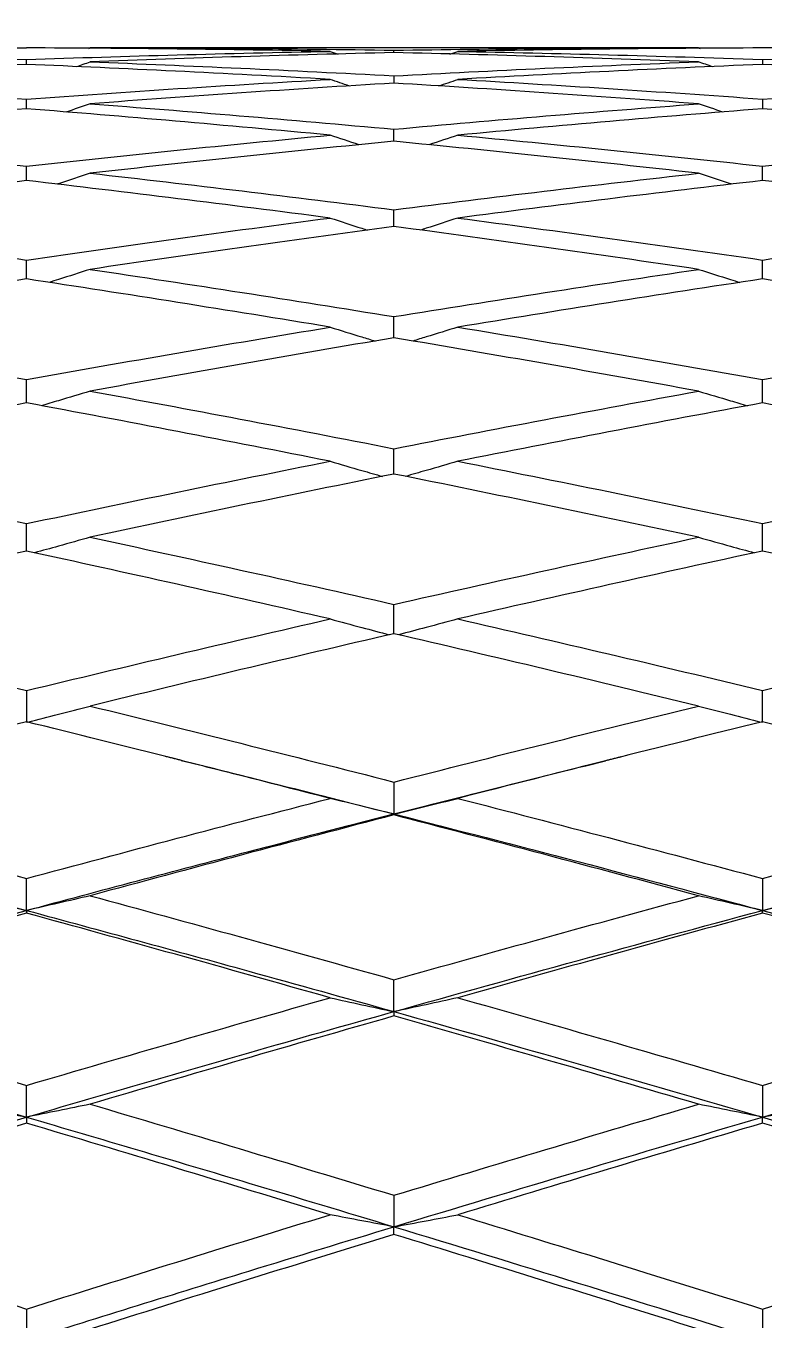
# Model space of a CAD drawing. Extents: x 6453 to 7582, y 0 to 827.
# Drawn here: x 6631.2 to 6636.24, y 671.11 to 679.95 of the extents above; entities that cross this region are included whole.
import ezdxf

# ---------------------------------------------------------------- set-up
doc = ezdxf.new("R2010")
doc.units = 0
doc.header["$LTSCALE"] = 30
doc.header["$MEASUREMENT"] = 0
doc.header["$PDMODE"] = 3
doc.header["$PDSIZE"] = -10
doc.layers.get('0').update_dxf_attribs({"linetype": 'CONTINUOUS'})
doc.layers.get('DEFPOINTS').update_dxf_attribs({"linetype": 'CONTINUOUS'})
doc.layers.add('1', color=7, linetype='CONTINUOUS')
doc.styles.add('Daelim Dimension', font='')
doc.styles.get('Daelim Dimension').set_extended_font_data('나눔고딕')
doc.dimstyles.new('DEFAULT', dxfattribs={"dimscale": 2, "dimtxt": 2, "dimasz": 2, "dimexe": 0, "dimexo": 2, "dimgap": 1, "dimtad": 1, "dimdec": 1, "dimzin": 9, "dimdsep": 46, "dimtxsty": 'Daelim Dimension', "dimcen": 0.5, "dimclrd": 252, "dimclre": 252, "dimclrt": 3, "dimadec": 1, "dimazin": 0, "dimtfac": 1, "dimtdec": 1, "dimtix": 1, "dimtmove": 0, "dimatfit": 3, "dimfxl": 1, "dimtolj": 1, "dimtzin": 1, "dimlwd": 9, "dimlwe": 9, "dimarcsym": 0})

# ---------------------------------------------------------------- blocks, each defined once
blk = doc.blocks.new('*D59')
at = {"color": 5, "lineweight": 9, "ltscale": 0.5, "transparency": 16777216}
for p, q in [((6568.3183, 770.7556), (6545.6837, 770.7556)), ((6547.6837, 555.9009), (6547.6837, 766.7556)), ((6751.1858, 551.9009), (6545.6837, 551.9009))]:
    blk.add_line(p, q, dxfattribs=at)
at = {"color": 5, "ltscale": 0.5, "transparency": 16777216}
for points in [[(6547.017, 766.7556), (6548.3504, 766.7556), (6547.6837, 770.7556)], [(6547.017, 555.9009), (6548.3504, 555.9009), (6547.6837, 551.9009)]]:
    blk.add_solid(points, dxfattribs=at)
at = {"layer": 'DEFPOINTS', "color": 0, "ltscale": 0.5, "transparency": 16777216}
for p in [(6547.6837, 770.7556), (6572.3183, 770.7556), (6755.1858, 551.9009)]:
    blk.add_point(p, dxfattribs=at)
at = {"color": 7, "ltscale": 0.5, "transparency": 16777216, "insert": (6540.2402, 655.0012), "char_height": 10, "attachment_point": 5, "rotation": 90, "style": 'Daelim Dimension'}
blk.add_mtext('\\A1;219', dxfattribs=at)

msp = doc.modelspace()

# ---------------------------------------------------------------- linework, layer by layer
at = {"layer": '1', "color": 7, "linetype": 'Continuous', "lineweight": 18}
msp.add_line((6635.7937, 679.7955), (6631.64, 679.7955), dxfattribs=at)
for points, degree in [([(6629.1418, 679.7715), (6629.4806, 679.7781), (6630.1632, 679.7885), (6630.856, 679.7936), (6631.205, 679.7948)], 3), ([(6629.1418, 679.7715), (6629.4764, 679.7651), (6630.1548, 679.7494), (6630.8518, 679.7279), (6631.205, 679.7156)], 3), ([(6633.2781, 679.7715), (6632.9267, 679.7782), (6632.2298, 679.7887), (6631.5446, 679.7937), (6631.205, 679.7948)], 3), ([(6631.205, 679.7156), (6631.5454, 679.7275), (6632.2313, 679.7487), (6632.9275, 679.7648), (6633.2781, 679.7715)], 3), ([(6631.6296, 679.7919), (6631.633, 679.7931), (6631.6365, 679.7943), (6631.64, 679.7955)], 3), ([(6631.64, 679.7955), (6631.978, 679.7955), (6632.6619, 679.7929), (6633.361, 679.7847), (6633.7144, 679.7791)], 3), ([(6633.7144, 679.7625), (6633.3641, 679.7546), (6632.668, 679.7363), (6631.9811, 679.7127), (6631.64, 679.6996)], 3), ([(6633.2781, 679.7715), (6633.2967, 679.7651), (6633.3153, 679.7586), (6633.3339, 679.7522)], 3), ([(6633.7144, 679.7791), (6634.0583, 679.7845), (6634.7487, 679.7927), (6635.4445, 679.7955), (6635.7937, 679.7955)], 3), ([(6633.7144, 679.7625), (6633.7144, 679.768), (6633.7144, 679.7736), (6633.7144, 679.7791)], 3), ([(6635.7937, 679.6996), (6635.4407, 679.7131), (6634.741, 679.7369), (6634.0544, 679.7549), (6633.7144, 679.7625)], 3), ([(6634.0962, 679.7526), (6634.1145, 679.7589), (6634.1327, 679.7652), (6634.1509, 679.7715)], 3), ([(6636.2308, 679.7948), (6635.8818, 679.7936), (6635.1861, 679.7886), (6634.4952, 679.7781), (6634.1509, 679.7715)], 3), ([(6634.1509, 679.7715), (6634.4895, 679.7651), (6635.1748, 679.7494), (6635.8761, 679.7279), (6636.2308, 679.7156)], 3), ([(6635.7937, 679.7955), (6635.7976, 679.7942), (6635.8015, 679.7928), (6635.8054, 679.7915)], 3), ([(6638.3106, 679.7715), (6637.9652, 679.7781), (6637.2731, 679.7886), (6636.5786, 679.7936), (6636.2308, 679.7948)], 3), ([(6636.2308, 679.7156), (6636.5778, 679.7276), (6637.2715, 679.749), (6637.9643, 679.7649), (6638.3106, 679.7715)], 3), ([(6631.205, 679.6823), (6630.8575, 679.6678), (6630.1661, 679.6363), (6629.482, 679.5996), (6629.1418, 679.5801)], 3), ([(6631.205, 679.6823), (6631.205, 679.6934), (6631.205, 679.7045), (6631.205, 679.7156)], 3), ([(6633.2781, 679.5801), (6632.9191, 679.6005), (6632.2147, 679.6378), (6631.537, 679.6685), (6631.205, 679.6823)], 3), ([(6631.5454, 679.6669), (6631.577, 679.6778), (6631.6085, 679.6887), (6631.64, 679.6996)], 3), ([(6631.64, 679.6996), (6631.9793, 679.6867), (6632.6644, 679.6579), (6633.3623, 679.6231), (6633.7144, 679.6042)], 3), ([(6633.7144, 679.6042), (6634.054, 679.6225), (6634.7402, 679.6567), (6635.4402, 679.6862), (6635.7937, 679.6996)], 3), ([(6636.2308, 679.6823), (6635.8785, 679.6677), (6635.1795, 679.636), (6634.4919, 679.5995), (6634.1509, 679.5801)], 3), ([(6635.8896, 679.6666), (6635.8576, 679.6776), (6635.8257, 679.6886), (6635.7937, 679.6996)], 3), ([(6636.2308, 679.7156), (6636.2308, 679.7045), (6636.2308, 679.6934), (6636.2308, 679.6823)], 3), ([(6638.3106, 679.5801), (6637.9554, 679.6003), (6637.2535, 679.6374), (6636.5688, 679.6683), (6636.2308, 679.6823)], 3), ([(6629.1418, 679.5801), (6629.4713, 679.5611), (6630.1447, 679.5199), (6630.8468, 679.4716), (6631.205, 679.4455)], 3), ([(6631.205, 679.4455), (6631.5481, 679.4705), (6632.2368, 679.5179), (6632.9302, 679.5602), (6633.2781, 679.5801)], 3), ([(6633.4105, 679.5347), (6633.3663, 679.5498), (6633.3221, 679.5649), (6633.2781, 679.5801)], 3), ([(6633.7144, 679.6042), (6633.7144, 679.5876), (6633.7144, 679.5711), (6633.7144, 679.5545)], 3), ([(6634.0192, 679.535), (6634.0632, 679.55), (6634.1071, 679.565), (6634.1509, 679.5801)], 3), ([(6634.1509, 679.5801), (6634.4897, 679.5607), (6635.1752, 679.5191), (6635.8763, 679.4711), (6636.2308, 679.4455)], 3), ([(6636.2308, 679.4455), (6636.5792, 679.4707), (6637.2742, 679.5183), (6637.9657, 679.5604), (6638.3106, 679.5801)], 3), ([(6633.7144, 679.5545), (6633.3665, 679.5335), (6632.6729, 679.4889), (6631.9836, 679.4392), (6631.64, 679.4131)], 3), ([(6635.7937, 679.4131), (6635.4357, 679.4402), (6634.7311, 679.4907), (6634.0495, 679.5343), (6633.7144, 679.5545)], 3), ([(6631.205, 679.3793), (6631.205, 679.4014), (6631.205, 679.4234), (6631.205, 679.4455)], 3), ([(6631.64, 679.4131), (6631.585, 679.3943), (6631.5298, 679.3756), (6631.4746, 679.3569)], 3), ([(6631.64, 679.4131), (6631.9728, 679.3878), (6632.6515, 679.3338), (6633.3558, 679.2724), (6633.7144, 679.2397)], 3), ([(6633.7144, 679.2397), (6634.0592, 679.2711), (6634.7506, 679.3314), (6635.4455, 679.3867), (6635.7937, 679.4131)], 3), ([(6635.9603, 679.3568), (6635.9046, 679.3755), (6635.8491, 679.3943), (6635.7937, 679.4131)], 3), ([(6636.2308, 679.4455), (6636.2308, 679.4234), (6636.2308, 679.4014), (6636.2308, 679.3793)], 3), ([(6631.205, 679.3793), (6630.8552, 679.3515), (6630.1615, 679.2937), (6629.4797, 679.2314), (6629.1418, 679.1992)], 3), ([(6633.2781, 679.1992), (6632.9196, 679.233), (6632.2157, 679.2967), (6631.5375, 679.3529), (6631.205, 679.3793)], 3), ([(6636.2308, 679.3793), (6635.8829, 679.3519), (6635.1884, 679.2944), (6634.4964, 679.2318), (6634.1509, 679.1992)], 3), ([(6638.3106, 679.1992), (6637.954, 679.2328), (6637.2508, 679.2963), (6636.5675, 679.3527), (6636.2308, 679.3793)], 3), ([(6633.7144, 679.1573), (6633.7144, 679.1848), (6633.7144, 679.2122), (6633.7144, 679.2397)], 3), ([(6629.1418, 679.1992), (6629.4819, 679.1668), (6630.1658, 679.0992), (6630.8573, 679.0257), (6631.205, 678.9875)], 3), ([(6631.205, 678.9875), (6631.545, 679.0249), (6632.2305, 679.0976), (6632.9271, 679.1661), (6633.2781, 679.1992)], 3), ([(6633.7144, 679.1573), (6633.3636, 679.1231), (6632.667, 679.0525), (6631.9806, 678.9775), (6631.64, 678.939)], 3), ([(6633.4761, 679.133), (6633.4099, 679.1551), (6633.3439, 679.1771), (6633.2781, 679.1992)], 3), ([(6635.7937, 678.939), (6635.4359, 678.9792), (6634.7315, 679.0557), (6634.0497, 679.1246), (6633.7144, 679.1573)], 3), ([(6634.1509, 679.1992), (6634.0852, 679.1772), (6634.0194, 679.1552), (6633.9533, 679.1332)], 3), ([(6634.1509, 679.1992), (6634.4864, 679.1676), (6635.1685, 679.1008), (6635.873, 679.0266), (6636.2308, 678.9875)], 3), ([(6636.2308, 678.9875), (6636.5684, 679.0244), (6637.2527, 679.0967), (6637.955, 679.1657), (6638.3106, 679.1992)], 3), ([(6631.205, 678.8891), (6630.8583, 678.8488), (6630.1678, 678.7658), (6629.4829, 678.6782), (6629.1418, 678.6332)], 3), ([(6633.2781, 678.6332), (6632.9309, 678.6785), (6632.2381, 678.7666), (6631.5488, 678.8492), (6631.205, 678.8891)], 3), ([(6631.64, 678.939), (6631.9853, 678.9), (6632.6764, 678.8194), (6633.3683, 678.7336), (6633.7144, 678.6895)], 3), ([(6633.7144, 678.6895), (6634.0508, 678.7324), (6634.7338, 678.817), (6635.4371, 678.8989), (6635.7937, 678.939)], 3), ([(6636.2308, 678.8892), (6635.8739, 678.8479), (6635.1703, 678.7638), (6634.4873, 678.6771), (6634.1509, 678.6332)], 3), ([(6638.3106, 678.6332), (6637.9541, 678.6797), (6637.2511, 678.7688), (6636.5676, 678.8502), (6636.2308, 678.8892)], 3), ([(6629.1418, 678.6332), (6629.482, 678.5883), (6630.166, 678.4957), (6630.8574, 678.3973), (6631.205, 678.3466)], 3), ([(6631.205, 678.3466), (6631.5385, 678.3953), (6632.2177, 678.4918), (6632.9206, 678.5865), (6633.2781, 678.6332)], 3), ([(6634.1509, 678.6332), (6634.496, 678.5881), (6635.1877, 678.4953), (6635.8826, 678.3971), (6636.2308, 678.3466)], 3), ([(6636.2308, 678.3466), (6636.5689, 678.3956), (6637.2536, 678.4925), (6637.9554, 678.5868), (6638.3106, 678.6332)], 3), ([(6633.7144, 678.5755), (6633.3566, 678.5276), (6632.653, 678.4308), (6631.9736, 678.3322), (6631.64, 678.2826)], 3), ([(6635.7937, 678.2826), (6635.4478, 678.3338), (6634.7552, 678.4338), (6634.0615, 678.5291), (6633.7144, 678.5755)], 3), ([(6631.64, 678.2826), (6631.9853, 678.2312), (6632.6765, 678.126), (6633.3683, 678.0159), (6633.7144, 677.9597)], 3), ([(6633.7144, 677.9597), (6634.0557, 678.0151), (6634.7435, 678.1245), (6635.4419, 678.2305), (6635.7937, 678.2826)], 3), ([(6631.205, 678.2172), (6630.8498, 678.1632), (6630.1509, 678.0543), (6629.4744, 677.9437), (6629.1418, 677.8881)], 3), ([(6633.2781, 677.8881), (6632.9304, 677.9457), (6632.2373, 678.058), (6631.5483, 678.165), (6631.205, 678.2172)], 3), ([(6636.2308, 678.2172), (6635.8768, 678.1637), (6635.1762, 678.0553), (6634.4903, 677.9442), (6634.1509, 677.8881)], 3), ([(6638.3106, 677.8881), (6637.9667, 677.945), (6637.2762, 678.0568), (6636.5802, 678.1644), (6636.2308, 678.2172)], 3), ([(6629.1418, 677.8881), (6629.4756, 677.8323), (6630.1533, 677.717), (6630.8511, 677.5936), (6631.205, 677.5299)], 3), ([(6631.205, 677.5299), (6631.5432, 677.5908), (6632.227, 677.7115), (6632.9253, 677.8297), (6633.2781, 677.8881)], 3), ([(6634.1509, 677.8881), (6634.4963, 677.831), (6635.1882, 677.7142), (6635.8828, 677.5922), (6636.2308, 677.5299)], 3), ([(6636.2308, 677.5299), (6636.578, 677.5921), (6637.2719, 677.714), (6637.9646, 677.8309), (6638.3106, 677.8881)], 3), ([(6633.7144, 677.8153), (6633.3647, 677.7564), (6632.6692, 677.6367), (6631.9817, 677.5134), (6631.64, 677.451)], 3), ([(6635.7937, 677.451), (6635.4473, 677.514), (6634.7543, 677.6378), (6634.0611, 677.7569), (6633.7144, 677.8153)], 3), ([(6631.64, 677.451), (6631.9771, 677.3893), (6632.6599, 677.2623), (6633.3601, 677.1276), (6633.7144, 677.0583)], 3), ([(6633.7144, 677.0583), (6634.0518, 677.1243), (6634.7358, 677.2559), (6635.4381, 677.3862), (6635.7937, 677.451)], 3), ([(6631.205, 677.3708), (6630.8549, 677.3057), (6630.1609, 677.1741), (6629.4794, 677.0399), (6629.1418, 676.9722)], 3), ([(6633.2781, 676.9722), (6632.9301, 677.0413), (6632.2367, 677.1768), (6631.548, 677.307), (6631.205, 677.3708)], 3), ([(6636.2308, 677.3708), (6635.877, 677.3054), (6635.1765, 677.1735), (6634.4904, 677.0396), (6634.1509, 676.9722)], 3), ([(6638.3106, 676.9722), (6637.9664, 677.0405), (6637.2756, 677.1753), (6636.5799, 677.3063), (6636.2308, 677.3708)], 3), ([(6629.1418, 676.9722), (6629.477, 676.9051), (6630.156, 676.767), (6630.8524, 676.6212), (6631.205, 676.5463)], 3), ([(6631.205, 676.5463), (6631.547, 676.6189), (6632.2346, 676.7626), (6632.9291, 676.9029), (6633.2781, 676.9722)], 3), ([(6634.1509, 676.9722), (6634.4893, 676.9051), (6635.1744, 676.767), (6635.8759, 676.6212), (6636.2308, 676.5462)], 3), ([(6636.2308, 676.5462), (6636.5765, 676.6193), (6637.2689, 676.7633), (6637.9631, 676.9033), (6638.3106, 676.9722)], 3), ([(6633.7144, 676.885), (6633.3651, 676.8147), (6632.67, 676.6724), (6631.9821, 676.5268), (6631.64, 676.4533)], 3), ([(6635.7937, 676.4533), (6635.4471, 676.5275), (6634.7539, 676.6736), (6634.0609, 676.8153), (6633.7144, 676.885)], 3), ([(6631.64, 676.4533), (6631.9783, 676.3806), (6632.6624, 676.2316), (6633.3613, 676.0752), (6633.7144, 675.9951)], 3), ([(6633.7144, 675.9951), (6634.0579, 676.073), (6634.7479, 676.2273), (6635.4441, 676.3785), (6635.7937, 676.4533)], 3), ([(6631.205, 676.3592), (6630.8549, 676.2829), (6630.161, 676.1293), (6629.4795, 675.9738), (6629.1418, 675.8956)], 3), ([(6633.2781, 675.8956), (6632.9276, 675.976), (6632.2316, 676.1336), (6631.5455, 676.285), (6631.205, 676.3592)], 3), ([(6636.2308, 676.3592), (6635.8814, 676.2835), (6635.1854, 676.1306), (6634.4948, 675.9744), (6634.1509, 675.8956)], 3), ([(6638.3106, 675.8956), (6637.9662, 675.9745), (6637.2752, 676.1308), (6636.5797, 676.2837), (6636.2308, 676.3592)], 3), ([(6629.1418, 675.8956), (6629.4782, 675.8177), (6630.1584, 675.6583), (6630.8536, 675.4917), (6631.205, 675.4065)], 3), ([(6631.205, 675.4065), (6631.5449, 675.4889), (6632.2303, 675.6528), (6632.927, 675.815), (6633.2781, 675.8956)], 3), ([(6634.1509, 675.8956), (6634.49, 675.8178), (6635.1757, 675.6587), (6635.8766, 675.4918), (6636.2308, 675.4064)], 3), ([(6636.2308, 675.4064), (6636.577, 675.4899), (6637.2699, 675.6549), (6637.9636, 675.816), (6638.3106, 675.8956)], 3), ([(6633.7144, 675.7949), (6633.3637, 675.7135), (6632.6671, 675.5497), (6631.9807, 675.3839), (6631.64, 675.3005)], 3), ([(6635.7937, 675.3005), (6635.4417, 675.3863), (6634.7431, 675.5544), (6634.0555, 675.7158), (6633.7144, 675.7949)], 3), ([(6631.205, 675.4065), (6631.205, 675.3703), (6631.205, 675.2978), (6631.205, 675.2253), (6631.205, 675.1891)], 3), ([(6636.2308, 675.189), (6636.2308, 675.2253), (6636.2308, 675.2977), (6636.2308, 675.3702), (6636.2308, 675.4064)], 3), ([(6631.64, 675.3005), (6631.9792, 675.2175), (6632.6643, 675.0481), (6633.3622, 674.8718), (6633.7144, 674.7818)], 3), ([(6633.7144, 674.7818), (6634.0585, 674.8697), (6634.7491, 675.044), (6635.4447, 675.2155), (6635.7937, 675.3005)], 3), ([(6631.205, 675.1935), (6630.8567, 675.1074), (6630.1645, 674.9339), (6629.4812, 674.7582), (6629.1418, 674.6699)], 3), ([(6633.2781, 674.6699), (6632.9194, 674.7624), (6632.2152, 674.942), (6631.5373, 675.1113), (6631.205, 675.1935)], 3), ([(6636.2308, 675.1936), (6635.8819, 675.1078), (6635.1864, 674.9346), (6634.4954, 674.7586), (6634.1509, 674.6699)], 3), ([(6638.3106, 674.6699), (6637.9563, 674.7611), (6637.2553, 674.9396), (6636.5697, 675.1102), (6636.2308, 675.1936)], 3), ([(6632.263, 674.9293), (6632.1551, 674.9562)], 1), ([(6633.7144, 674.5638), (6634.1958, 674.6868), (6634.6775, 674.8079), (6635.1594, 674.9272)], 3), ([(6635.2643, 674.9532), (6635.1585, 674.9269)], 1), ([(6633.7144, 674.7818), (6633.7144, 674.7455), (6633.7144, 674.6728), (6633.7144, 674.6001), (6633.7144, 674.5638)], 3), ([(6629.1418, 674.6699), (6629.4721, 674.5839), (6630.1463, 674.4069), (6630.8476, 674.2195), (6631.205, 674.1231)], 3), ([(6631.205, 674.1231), (6631.5456, 674.2149), (6632.2318, 674.398), (6632.9277, 674.5795), (6633.2781, 674.6699)], 3), ([(6633.7144, 674.5638), (6633.6412, 674.5814), (6633.4953, 674.6167), (6633.3504, 674.6521), (6633.2781, 674.6699)], 3), ([(6633.7144, 674.5638), (6633.7876, 674.5814), (6633.9336, 674.6167), (6634.0786, 674.6521), (6634.1509, 674.6699)], 3), ([(6634.1509, 674.6699), (6634.4904, 674.5824), (6635.1765, 674.4039), (6635.877, 674.2179), (6636.2308, 674.123)], 3), ([(6636.2308, 674.123), (6636.5777, 674.2161), (6637.2713, 674.4003), (6637.9643, 674.5807), (6638.3106, 674.6699)], 3), ([(6628.7093, 674.5638), (6629.5381, 674.3497), (6630.3704, 674.1299), (6631.205, 673.9049)], 3), ([(6633.7144, 674.5569), (6633.3643, 674.4658), (6632.6683, 674.2828), (6631.9813, 674.0981), (6631.64, 674.0053)], 3), ([(6633.7144, 674.5638), (6634.5524, 674.3497), (6635.3916, 674.1299), (6636.2308, 673.9049)], 3), ([(6633.7144, 674.5569), (6633.7144, 674.5581), (6633.7144, 674.5604), (6633.7144, 674.5627), (6633.7144, 674.5638)], 3), ([(6635.7937, 674.0053), (6635.4355, 674.1022), (6634.7307, 674.2909), (6634.0493, 674.4698), (6633.7144, 674.5569)], 3), ([(6636.2308, 673.9049), (6637.0699, 674.1299), (6637.9091, 674.3497), (6638.7471, 674.5638)], 3), ([(6631.205, 673.9049), (6631.205, 673.9413), (6631.205, 674.014), (6631.205, 674.0867), (6631.205, 674.1231)], 3), ([(6636.2308, 674.123), (6636.2308, 674.0867), (6636.2308, 674.014), (6636.2308, 673.9413), (6636.2308, 673.9049)], 3), ([(6630.7703, 674.0053), (6630.8422, 673.9885), (6630.9867, 673.9549), (6631.132, 673.9216), (6631.205, 673.9049)], 3), ([(6631.64, 674.0053), (6631.5679, 673.9885), (6631.4234, 673.9549), (6631.2779, 673.9216), (6631.205, 673.9049)], 3), ([(6631.64, 674.0053), (6631.9728, 673.9148), (6632.6514, 673.7289), (6633.3558, 673.5326), (6633.7144, 673.4318)], 3), ([(6633.7144, 673.4318), (6634.0541, 673.5273), (6634.7403, 673.7184), (6635.4403, 673.9097), (6635.7937, 674.0053)], 3), ([(6636.2308, 673.9049), (6636.1575, 673.9215), (6636.0113, 673.9549), (6635.8661, 673.9885), (6635.7937, 674.0053)], 3), ([(6636.2308, 673.9049), (6636.3041, 673.9215), (6636.4502, 673.9549), (6636.5954, 673.9885), (6636.6678, 674.0053)], 3), ([(6628.7093, 673.2142), (6629.5381, 673.4495), (6630.3704, 673.6799), (6631.205, 673.9049)], 3), ([(6631.205, 673.8865), (6630.8578, 673.7913), (6630.1668, 673.5998), (6629.4823, 673.406), (6629.1418, 673.3086)], 3), ([(6631.205, 673.9049), (6631.205, 673.9019), (6631.205, 673.8958), (6631.205, 673.8896), (6631.205, 673.8865)], 3), ([(6633.2781, 673.3086), (6632.9196, 673.4102), (6632.2156, 673.608), (6631.5375, 673.7954), (6631.205, 673.8865)], 3), ([(6633.7144, 673.2142), (6634.5524, 673.4495), (6635.3916, 673.6799), (6636.2308, 673.9049)], 3), ([(6636.2308, 673.8866), (6635.8785, 673.7905), (6635.1795, 673.5981), (6634.4919, 673.4052), (6634.1509, 673.3086)], 3), ([(6636.2308, 673.9049), (6637.0699, 673.6799), (6637.9091, 673.4495), (6638.7471, 673.2142)], 3), ([(6636.2308, 673.8866), (6636.2308, 673.8897), (6636.2308, 673.8958), (6636.2308, 673.9019), (6636.2308, 673.9049)], 3), ([(6638.3106, 673.3086), (6637.9539, 673.4096), (6637.2506, 673.6068), (6636.5674, 673.7948), (6636.2308, 673.8866)], 3), ([(6633.7144, 673.2142), (6633.7144, 673.2505), (6633.7144, 673.323), (6633.7144, 673.3955), (6633.7144, 673.4318)], 3), ([(6629.1418, 673.3086), (6629.4722, 673.2141), (6630.1464, 673.02), (6630.8476, 672.8152), (6631.205, 672.7101)], 3), ([(6631.205, 672.7101), (6631.548, 672.811), (6632.2367, 673.0116), (6632.9301, 673.21), (6633.2781, 673.3086)], 3), ([(6633.2781, 673.3086), (6633.3504, 673.2928), (6633.4953, 673.2612), (6633.6412, 673.2299), (6633.7144, 673.2142)], 3), ([(6634.1509, 673.3086), (6634.0786, 673.2928), (6633.9336, 673.2613), (6633.7876, 673.2299), (6633.7144, 673.2142)], 3), ([(6634.1509, 673.3086), (6634.4862, 673.2137), (6635.1681, 673.0191), (6635.8727, 672.8147), (6636.2308, 672.71)], 3), ([(6636.2308, 672.71), (6636.5795, 672.812), (6637.2748, 673.0138), (6637.966, 673.2111), (6638.3106, 673.3086)], 3), ([(6628.7093, 673.2142), (6629.5381, 672.9789), (6630.3704, 672.7385), (6631.205, 672.4936)], 3), ([(6633.7144, 673.2142), (6634.5524, 672.9789), (6635.3916, 672.7385), (6636.2308, 672.4936)], 3), ([(6633.7144, 673.2142), (6633.7144, 673.2093), (6633.7144, 673.1995), (6633.7144, 673.1895), (6633.7144, 673.1845)], 3), ([(6636.2308, 672.4936), (6637.0699, 672.7385), (6637.9091, 672.9789), (6638.7471, 673.2142)], 3), ([(6633.7144, 673.1845), (6633.3665, 673.0853), (6632.6727, 672.8855), (6631.9835, 672.6834), (6631.64, 672.5818)], 3), ([(6635.7937, 672.5818), (6635.4357, 672.6872), (6634.7311, 672.893), (6634.0495, 673.089), (6633.7144, 673.1845)], 3), ([(6631.205, 672.4936), (6631.205, 672.5297), (6631.205, 672.6018), (6631.205, 672.674), (6631.205, 672.7101)], 3), ([(6636.2308, 672.71), (6636.2308, 672.6739), (6636.2308, 672.6018), (6636.2308, 672.5296), (6636.2308, 672.4936)], 3), ([(6630.7703, 672.5818), (6630.8422, 672.567), (6630.9867, 672.5375), (6631.132, 672.5082), (6631.205, 672.4936)], 3), ([(6631.64, 672.5818), (6631.5679, 672.567), (6631.4234, 672.5375), (6631.2779, 672.5082), (6631.205, 672.4936)], 3), ([(6631.64, 672.5818), (6631.973, 672.4832), (6632.6517, 672.2811), (6633.3559, 672.0686), (6633.7144, 671.9597)], 3), ([(6633.7144, 671.9597), (6634.0591, 672.0644), (6634.7503, 672.2728), (6635.4453, 672.4791), (6635.7937, 672.5818)], 3), ([(6636.2308, 672.4936), (6636.1575, 672.5082), (6636.0113, 672.5375), (6635.8661, 672.567), (6635.7937, 672.5818)], 3), ([(6636.2308, 672.4936), (6636.3041, 672.5082), (6636.4502, 672.5375), (6636.5954, 672.567), (6636.6678, 672.5818)], 3), ([(6628.7093, 671.745), (6629.5381, 671.9989), (6630.3704, 672.2486), (6631.205, 672.4936)], 3), ([(6631.205, 672.4526), (6630.8552, 672.3483), (6630.1615, 672.1397), (6629.4797, 671.931), (6629.1418, 671.8267)], 3), ([(6631.205, 672.4936), (6631.205, 672.4868), (6631.205, 672.4731), (6631.205, 672.4594), (6631.205, 672.4526)], 3), ([(6633.2781, 671.8267), (6632.9198, 671.9363), (6632.2159, 672.1501), (6631.5377, 672.3534), (6631.205, 672.4526)], 3), ([(6633.7144, 671.745), (6634.5524, 671.9989), (6635.3916, 672.2486), (6636.2308, 672.4936)], 3), ([(6636.2308, 672.4526), (6635.8742, 672.347), (6635.1711, 672.1369), (6634.4877, 671.9296), (6634.1509, 671.8267)], 3), ([(6636.2308, 672.4936), (6637.0699, 672.2486), (6637.9091, 671.9989), (6638.7471, 671.745)], 3), ([(6636.2308, 672.4526), (6636.2308, 672.4595), (6636.2308, 672.4732), (6636.2308, 672.4868), (6636.2308, 672.4936)], 3), ([(6638.3106, 671.8267), (6637.9541, 671.9356), (6637.2509, 672.1488), (6636.5675, 672.3528), (6636.2308, 672.4526)], 3), ([(6633.7144, 671.9597), (6633.7144, 671.9239), (6633.7144, 671.8523), (6633.7144, 671.7808), (6633.7144, 671.745)], 3), ([(6629.1418, 671.8267), (6629.4722, 671.7247), (6630.1465, 671.5155), (6630.8477, 671.2956), (6631.205, 671.183)], 3), ([(6631.205, 671.183), (6631.5443, 671.2899), (6632.2291, 671.5042), (6632.9264, 671.7191), (6633.2781, 671.8267)], 3), ([(6633.7144, 671.745), (6633.6412, 671.7585), (6633.4953, 671.7857), (6633.3504, 671.813), (6633.2781, 671.8267)], 3), ([(6633.7144, 671.745), (6633.7876, 671.7585), (6633.9336, 671.7857), (6634.0786, 671.813), (6634.1509, 671.8267)], 3), ([(6634.1509, 671.8267), (6634.4864, 671.7242), (6635.1685, 671.5145), (6635.8729, 671.2951), (6636.2308, 671.1829)], 3), ([(6636.2308, 671.1829), (6636.5682, 671.2887), (6637.2522, 671.5018), (6637.9547, 671.718), (6638.3106, 671.8267)], 3), ([(6628.7093, 671.745), (6629.5381, 671.491), (6630.3704, 671.2327), (6631.205, 670.9705)], 3), ([(6633.7144, 671.745), (6634.5524, 671.491), (6635.3916, 671.2327), (6636.2308, 670.9705)], 3), ([(6633.7144, 671.6929), (6633.7144, 671.7016), (6633.7144, 671.719), (6633.7144, 671.7363), (6633.7144, 671.745)], 3), ([(6636.2308, 670.9705), (6637.0699, 671.2327), (6637.9091, 671.491), (6638.7471, 671.745)], 3), ([(6633.7144, 671.6929), (6633.3578, 671.5832), (6632.6554, 671.3656), (6631.9748, 671.1515), (6631.64, 671.0455)], 3), ([(6635.7937, 671.0455), (6635.4359, 671.1583), (6634.7315, 671.3789), (6634.0497, 671.5898), (6633.7144, 671.6929)], 3), ([(6631.205, 671.183), (6631.205, 671.1475), (6631.205, 671.0767), (6631.205, 671.0059), (6631.205, 670.9705)], 3), ([(6636.2308, 671.1829), (6636.2308, 671.1475), (6636.2308, 671.0767), (6636.2308, 671.0059), (6636.2308, 670.9705)], 3)]:
    msp.add_open_spline(points, degree=degree, dxfattribs=at)
for points, knots in [([(6631.205, 678.8891), (6631.205, 678.8901), (6631.205, 678.9229), (6631.205, 678.9556), (6631.205, 678.9875)], [0, 0, 0, 0, 0.028446, 1, 1, 1, 1]), ([(6636.2308, 678.8891), (6636.2308, 678.8901), (6636.2308, 678.9228), (6636.2308, 678.9556), (6636.2308, 678.9875)], [0, 0, 0, 0, 0.028128, 1, 1, 1, 1]), ([(6631.64, 678.939), (6631.5679, 678.9151), (6631.4923, 678.8902), (6631.4165, 678.8653), (6631.4132, 678.8642)], [0, 0, 0, 0, 0.956337, 1, 1, 1, 1]), ([(6636.0215, 678.8642), (6636.0182, 678.8653), (6635.942, 678.8902), (6635.8661, 678.9151), (6635.7937, 678.939)], [0, 0, 0, 0, 0.043577, 1, 1, 1, 1]), ([(6633.7144, 678.5755), (6633.7144, 678.5808), (6633.7144, 678.6188), (6633.7144, 678.6568), (6633.7144, 678.6895)], [0, 0, 0, 0, 0.138884, 1, 1, 1, 1]), ([(6633.2781, 678.6332), (6633.3504, 678.6097), (6633.4355, 678.5822), (6633.521, 678.5548), (6633.5337, 678.5507)], [0, 0, 0, 0, 0.851133, 1, 1, 1, 1]), ([(6634.1509, 678.6332), (6634.0786, 678.6097), (6633.9934, 678.5822), (6633.9079, 678.5548), (6633.8952, 678.5507)], [0, 0, 0, 0, 0.851155, 1, 1, 1, 1]), ([(6631.205, 678.2172), (6631.205, 678.2268), (6631.205, 678.27), (6631.205, 678.3131), (6631.205, 678.3466)], [0, 0, 0, 0, 0.22334, 1, 1, 1, 1]), ([(6636.2308, 678.2172), (6636.2308, 678.2268), (6636.2308, 678.27), (6636.2308, 678.3131), (6636.2308, 678.3466)], [0, 0, 0, 0, 0.223171, 1, 1, 1, 1]), ([(6631.64, 678.2826), (6631.5679, 678.2596), (6631.474, 678.2299), (6631.3798, 678.2002), (6631.3581, 678.1934)], [0, 0, 0, 0, 0.769917, 1, 1, 1, 1]), ([(6635.7937, 678.2826), (6635.8661, 678.2596), (6635.9604, 678.2299), (6636.0551, 678.2002), (6636.0768, 678.1934)], [0, 0, 0, 0, 0.770174, 1, 1, 1, 1]), ([(6633.2781, 677.8881), (6633.3504, 677.8657), (6633.4531, 677.8341), (6633.5562, 677.8026), (6633.5866, 677.7933)], [0, 0, 0, 0, 0.705764, 1, 1, 1, 1]), ([(6633.7144, 677.8152), (6633.7144, 677.8292), (6633.7144, 677.8774), (6633.7144, 677.9255), (6633.7144, 677.9597)], [0, 0, 0, 0, 0.289723, 1, 1, 1, 1]), ([(6634.1509, 677.8881), (6634.0786, 677.8657), (6633.9759, 677.8341), (6633.8727, 677.8026), (6633.8423, 677.7933)], [0, 0, 0, 0, 0.705778, 1, 1, 1, 1]), ([(6631.205, 677.3708), (6631.205, 677.389), (6631.205, 677.4421), (6631.205, 677.4951), (6631.205, 677.5299)], [0, 0, 0, 0, 0.343818, 1, 1, 1, 1]), ([(6631.64, 677.451), (6631.5679, 677.4292), (6631.4572, 677.396), (6631.346, 677.3629), (6631.3074, 677.3514)], [0, 0, 0, 0, 0.653047, 1, 1, 1, 1]), ([(6635.7937, 677.451), (6635.8661, 677.4292), (6635.9773, 677.396), (6636.0889, 677.3629), (6636.1277, 677.3514)], [0, 0, 0, 0, 0.653262, 1, 1, 1, 1]), ([(6636.2308, 677.3708), (6636.2308, 677.389), (6636.2308, 677.442), (6636.2308, 677.4951), (6636.2308, 677.5299)], [0, 0, 0, 0, 0.343739, 1, 1, 1, 1]), ([(6633.7144, 676.885), (6633.7144, 676.9074), (6633.7144, 676.9652), (6633.7144, 677.023), (6633.7144, 677.0583)], [0, 0, 0, 0, 0.388892, 1, 1, 1, 1]), ([(6633.2781, 676.9722), (6633.3504, 676.9512), (6633.4694, 676.9166), (6633.589, 676.8823), (6633.6359, 676.8689)], [0, 0, 0, 0, 0.608989, 1, 1, 1, 1]), ([(6634.1509, 676.9722), (6634.0786, 676.9512), (6633.9596, 676.9167), (6633.8399, 676.8823), (6633.7931, 676.8689)], [0, 0, 0, 0, 0.609223, 1, 1, 1, 1]), ([(6631.205, 676.3592), (6631.205, 676.3858), (6631.205, 676.4482), (6631.205, 676.5106), (6631.205, 676.5463)], [0, 0, 0, 0, 0.427212, 1, 1, 1, 1]), ([(6636.2308, 676.3592), (6636.2308, 676.3858), (6636.2308, 676.4482), (6636.2308, 676.5105), (6636.2308, 676.5462)], [0, 0, 0, 0, 0.427189, 1, 1, 1, 1]), ([(6631.64, 676.4533), (6631.5679, 676.433), (6631.4415, 676.3975), (6631.3143, 676.3622), (6631.2597, 676.3471)], [0, 0, 0, 0, 0.571551, 1, 1, 1, 1]), ([(6635.7937, 676.4533), (6635.8661, 676.433), (6635.9931, 676.3975), (6636.1208, 676.3622), (6636.1756, 676.3471)], [0, 0, 0, 0, 0.571734, 1, 1, 1, 1]), ([(6633.7144, 675.7949), (6633.7144, 675.8256), (6633.7144, 675.8924), (6633.7144, 675.9591), (6633.7144, 675.9951)], [0, 0, 0, 0, 0.460244, 1, 1, 1, 1]), ([(6633.2781, 675.8956), (6633.3504, 675.876), (6633.4848, 675.8399), (6633.6201, 675.8039), (6633.6826, 675.7874)], [0, 0, 0, 0, 0.539047, 1, 1, 1, 1]), ([(6634.1509, 675.8956), (6634.0786, 675.876), (6633.9441, 675.8399), (6633.8088, 675.8039), (6633.7463, 675.7874)], [0, 0, 0, 0, 0.53912, 1, 1, 1, 1]), ([(6631.2138, 675.1913), (6631.2838, 675.2091), (6631.4263, 675.2454), (6631.5679, 675.2819), (6631.64, 675.3005)], [0, 0, 0, 0, 0.489706, 1, 1, 1, 1]), ([(6635.7937, 675.3005), (6635.8661, 675.2819), (6636.0084, 675.2454), (6636.1515, 675.2091), (6636.2218, 675.1913)], [0, 0, 0, 0, 0.510457, 1, 1, 1, 1]), ([(6632.2622, 674.9296), (6632.4158, 674.8914), (6632.8995, 674.7708), (6633.3838, 674.6483), (6633.7144, 674.5638)], [0, 0, 0, 0, 0.31773, 1, 1, 1, 1]), ([(6631.205, 673.9049), (6631.7103, 674.0412), (6632.5463, 674.263), (6633.3838, 674.4793), (6633.7144, 674.5638)], [0, 0, 0, 0, 0.605509, 1, 1, 1, 1]), ([(6631.205, 673.9049), (6631.7103, 673.7687), (6632.5463, 673.5404), (6633.3838, 673.3071), (6633.7144, 673.2142)], [0, 0, 0, 0, 0.605509, 1, 1, 1, 1]), ([(6631.205, 672.4936), (6631.7103, 672.6419), (6632.5463, 672.8841), (6633.3838, 673.1214), (6633.7144, 673.2142)], [0, 0, 0, 0, 0.605509, 1, 1, 1, 1]), ([(6631.205, 672.4936), (6631.7103, 672.3452), (6632.5463, 672.0974), (6633.3838, 671.8452), (6633.7144, 671.745)], [0, 0, 0, 0, 0.605509, 1, 1, 1, 1]), ([(6631.205, 670.9705), (6631.7103, 671.1293), (6632.5463, 671.3891), (6633.3838, 671.6448), (6633.7144, 671.745)], [0, 0, 0, 0, 0.605509, 1, 1, 1, 1])]:
    msp.add_open_spline(points, degree=3, knots=knots, dxfattribs=at)

# ---------------------------------------------------------------- dimensions: what is measured, and where the dimension line sits
at = {"color": 5, "ltscale": 0.5}
dim = msp.add_linear_dim(base=(6547.6837, 770.7556), p1=(6755.1858, 551.9009), p2=(6572.3183, 770.7556), angle=90, dimstyle='DEFAULT', override={"dimtxt": 5, "dimexe": 1, "dimdec": 0, "dimclrd": 5, "dimclre": 5, "dimclrt": 7}, dxfattribs=at)
dim.commit()
dim.dimension.update_dxf_attribs({"geometry": '*D59', "text_midpoint": (6547.6837, 655.0012), "dimtype": 160})

doc.saveas('drawing.dxf')
